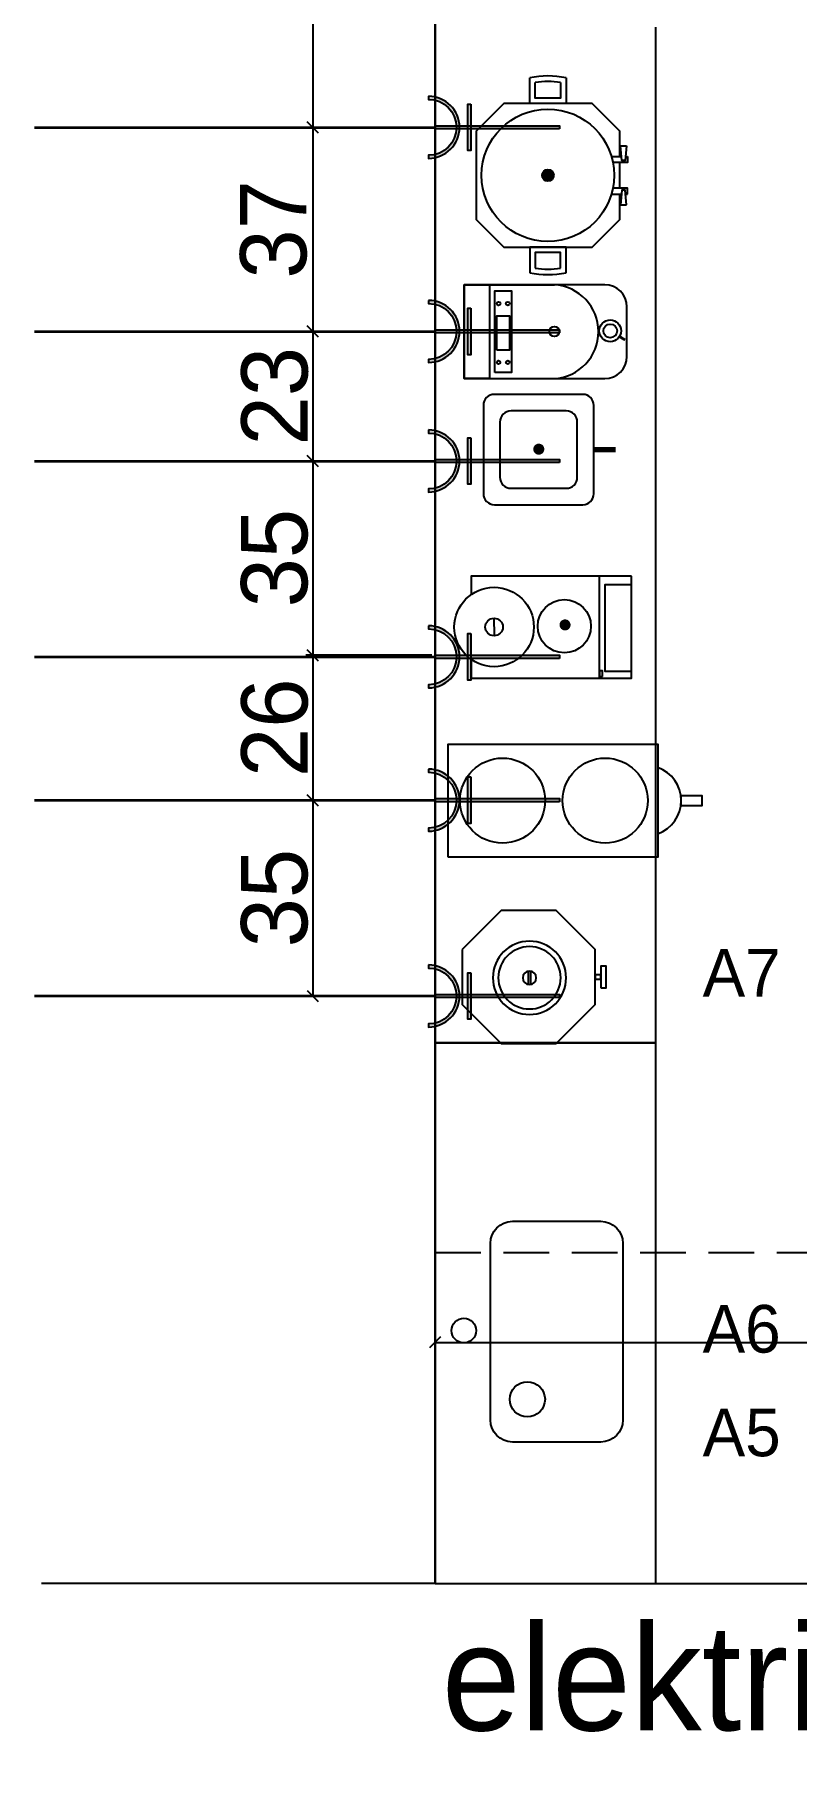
# Model space of a CAD drawing. Header units: millimetres. Extents: x 20717 to 22996, y 3448 to 4068.
# Drawn here: x 21743.3 to 21881.3, y 3448.3 to 3761.4 of the extents above; entities that cross this region are included whole.
import ezdxf
from ezdxf.enums import TextEntityAlignment as Align

# ---------------------------------------------------------------- set-up
doc = ezdxf.new("R2010")
doc.units = ezdxf.units.MM
doc.linetypes.add('( Hidden )', pattern=[0.375, 0.25, -0.125])
for name, color, linetype in [('002 Çizgi', 7, 'Continuous'), ('ELEKTRİK', 10, 'Continuous'), ('Kıtc-002 Çizgi', 7, 'Continuous'), ('Kıtc-006 Yazı 001', 1, 'Continuous'), ('Kıtc-011 Elk Tes Yazı 001', 1, 'Continuous'), ('S2000-002 Çizgi', 7, 'Continuous')]:
    doc.layers.add(name, color=color, linetype=linetype)
doc.layers.add('ELK', color=1, linetype='Continuous', lineweight=35)
doc.styles.get("Standard").update_dxf_attribs({"font": 'stylu.ttf', "height": 12})
doc.styles.add('TAKSİM', font='GOTHIC.TTF', dxfattribs={"height": 20})
doc.dimstyles.new('ISO-25', dxfattribs={"dimtxt": 10, "dimasz": 8, "dimexe": 1.25, "dimexo": 0.625, "dimtad": 1, "dimdec": 0, "dimtxsty": 'Standard', "dimblk": 'OBLIQUE', "dimcen": 2.5, "dimadec": 0, "dimazin": 0, "dimtfac": 1, "dimtdec": 0, "dimtmove": 0, "dimatfit": 3, "dimldrblk": 'OBLIQUE', "dimfxl": 1, "dimarcsym": 0})

# ---------------------------------------------------------------- blocks, each defined once
blk = doc.blocks.new('A$C3DDB3116')
at = {"layer": 'Kıtc-002 Çizgi'}
blk.add_lwpolyline([(0, 45.94388592757605), (20.5, 45.94388592757605), (20.5, 7.943885927576049), (0, 7.943885927576049), (0, 45.94388592757605)], dxfattribs=at)
blk.add_lwpolyline([(9.32030720738112, 3.716934940661303), (11.17969279261888, 3.716934940661303), (11.17969279261888, 3.916356945e-07), (9.32030720738112, 3.916356945e-07)], close=True, dxfattribs=at)
for centre in [(10.25, 36.07355959114648), (10.25, 17.49615891259964)]:
    blk.add_circle(centre, 7.7041675199398, dxfattribs=at)
blk.add_arc((10.25, 10.08300312604115), 6.366068185379845, 199.6344892319642, 340.3655107680358, dxfattribs=at)
blk = doc.blocks.new('A$C139E487F')
at = {"layer": '002 Çizgi'}
h = blk.add_hatch(color=256, dxfattribs=at)
edge = h.paths.add_edge_path()
edge.add_arc((17.99999612943065, 14.42379954371063), 1.056601320851767, 0, 360)
for points in [[(21.39834627806795, 1.423799543710629), (25.99999612943066, 1.423799543710629), (30.99999612943066, 6.423799543710627), (30.99999612943066, 22.42379954371017), (25.99999612943066, 27.42379954371017), (9.999996129430656, 27.42379954371063), (4.999996129430653, 22.42379954371063), (4.999996129430653, 6.423799543710627), (9.999996129430656, 1.423799543710629), (14.60164598079336, 1.423799543710629)], [(0.3410994679898067, 11.13762314152154), (4.999996129430653, 11.13762314152154), (4.999996129430653, 17.70997594589971), (0.3410994679898067, 17.70997594589971)], [(1.175239893388607, 12.13762314152154), (3.999996129430654, 12.13762314152154), (3.999996129430654, 16.70997594589971), (1.175239893388607, 16.70997594589971)], [(35.6588927908715, 11.13762314152154), (30.99999612943066, 11.13762314152154), (30.99999612943066, 17.70997594589971), (35.6588927908715, 17.70997594589971)], [(34.82475236547271, 12.13762314152154), (31.99999612943067, 12.13762314152154), (31.99999612943067, 16.70997594589971), (34.82475236547271, 16.70997594589971)], [(15.69294810384053, 1.423799543710629), (20.30704415502078, 1.423799543710629)]]:
    blk.add_lwpolyline(points, dxfattribs=at)
for radius in [12, 1.056601320851767]:
    blk.add_circle((17.99999612943065, 14.42379954371063), radius, dxfattribs=at)
for centre, radius, start, end in [((15.99999612943065, 14.42379954371063), 16, 168.1479024790555, 191.8520975209444), ((15.99999612943065, 14.42379954371063), 15, 171.2332824511255, 188.7667175488744), ((19.99999612943065, 14.42379954371063), 15, 351.2332824511257, 8.766717548874434), ((19.99999612943065, 14.42379954371063), 16, 348.1479024790555, 11.85209752094445)]:
    blk.add_arc(centre, radius, start, end, dxfattribs=at)
at = {"layer": 'Kıtc-002 Çizgi'}
for points in [[(12.6743581895962, 0.2028289459340158), (15.33411898951544, 0.4113599386455462), (15.33411898951544, 1.036961581563444), (12.6743581895962, 1.245492574274974)], [(23.32563406926511, 0.2028289459340158), (20.66587326934587, 0.4113599386455462), (20.66587326934587, 1.036961581563444), (23.32563406926511, 1.245492574274974)]]:
    blk.add_lwpolyline(points, close=True, dxfattribs=at)
for points in [[(14.60164598079336, 2.91505433551083), (14.60164598079336, 1.094389047841104)], [(14.60164598079336, -4.9521568144e-06), (15.69294810384053, -4.9521568144e-06), (15.69294810384053, 2.693561653113647)], [(14.60164598079336, 0.3539324723678874), (14.60164598079336, -4.9521568144e-06)], [(21.39834627806795, -4.9521568144e-06), (20.30704415502078, -4.9521568144e-06), (20.30704415502078, 2.693561653113647)], [(21.39834627806795, 2.91505433551083), (21.39834627806795, 1.094389047841104)], [(21.39834627806795, 0.3539324723678874), (21.39834627806795, -4.9521568144e-06)]]:
    blk.add_lwpolyline(points, dxfattribs=at)
blk = doc.blocks.new('A$C59BC7357')
at = {"layer": 'Kıtc-002 Çizgi'}
for p, q in [((15.12829715010411, 11.88111248356472), (15.12829715010411, 14.54643285678139)), ((15.6877665087286, 14.55403393296547), (15.6877665087286, 11.87351140738065))]:
    blk.add_line(p, q, dxfattribs=at)
blk.add_lwpolyline([(28.96305045062582, 18.92436851171988), (28.96305045062582, 7.83874144868787), (21.12432838063069, 1.93787109311e-05), (10.0387013175914, 1.93787109311e-05), (2.199979247632654, 7.83874144868787), (2.199979247632654, 18.92436851172169), (10.0387013175914, 26.763090581695), (21.12432838063069, 26.763090581695), (28.96305045062582, 18.92436851171988)], dxfattribs=at)
for points in [[(1.099979247634109, 11.18155498020314), (-2.07523644349e-05, 11.18155498020314), (-2.07523644349e-05, 15.5815549802046), (1.099979247634109, 15.5815549802046)], [(2.199979247632654, 12.95083901084945), (1.099979247634109, 12.95083901084945), (1.099979247634109, 13.8122709495583), (2.199979247632654, 13.8122709495583)]]:
    blk.add_lwpolyline(points, close=True, dxfattribs=at)
for radius in [7.380020349039551, 6.280354452516027, 1.365548569891687]:
    blk.add_circle((15.42618928454794, 13.21377267017306), radius, dxfattribs=at)
blk = doc.blocks.new('A$C0D0247C1')
at = {"layer": 'Kıtc-002 Çizgi'}
for points in [[(2.00000372270915, -2.6455654734e-06), (18.00000372270915, -2.6455654734e-06, 0.4142135623730951), (20.00000372270915, 1.999997354434524), (20.00000372270915, 17.99999735443452, 0.4142135623730951), (18.00000372270915, 19.99999735443452), (2.00000372270915, 19.99999735443452, 0.4142135623730951), (3.7227091525e-06, 17.99999735443452), (3.7227091525e-06, 1.999997354434524, 0.4142135623730951)], [(5.000003722709152, 2.999997354434527), (15.00000372270915, 2.999997354434527, 0.4142135623730951), (17.00000372270915, 4.999997354434527), (17.00000372270915, 14.99999735443452, 0.4142135623730951), (15.00000372270915, 16.99999735443453), (5.000003722709152, 16.99999735443453, 0.4142135623730951), (3.000003722709152, 14.99999735443452), (3.000003722709152, 4.999997354434527, 0.4142135623730951)]]:
    blk.add_lwpolyline(points, format="xyb", close=True, dxfattribs=at)
at = {"layer": 'Kıtc-002 Çizgi', "const_width": 1}
blk.add_lwpolyline([(9.529593044990175, 10.07703353394754, 1), (10.52959304499018, 10.07703353394754, 1)], format="xyb", close=True, dxfattribs=at)
blk.add_lwpolyline([(20.00000372270915, 9.999997354434527), (23.94642073028535, 9.999997354434527)], dxfattribs=at)
blk = doc.blocks.new('A$C64277205')
at = {"layer": '002 Çizgi'}
blk.add_lwpolyline([(3.999998905655957, -1.2235504983e-06), (12.99999890565596, -1.2235504983e-06, 0.4142135623730951), (16.99999890565595, 3.999998776449501), (16.99999890565595, 29.4999987764495), (-1.0943440429e-06, 29.4999987764495), (-1.0943440429e-06, 3.999998776449501, 0.4142135623730951)], format="xyb", close=True, dxfattribs=at)
for points in [[(-1.0943440429e-06, 29.4999987764495), (16.99999890565595, 29.4999987764495), (16.99999890565595, 24.89423785071995), (-1.0943440429e-06, 24.89423785071995)], [(1.082798404931962, 23.89423785071995), (15.91719940637995, 23.89423785071995), (15.91719940637995, 20.91708277172438), (1.082798404931962, 20.91708277172438)], [(5.147045962632544, 23.56678662316518), (11.40497187482833, 23.56678662316518), (11.40497187482833, 21.23683564979002), (5.147045962632544, 21.23683564979002)]]:
    blk.add_lwpolyline(points, close=True, dxfattribs=at)
for points in [[(16.99999890565595, 13.13875007592833), (16.99999890565595, 24.89423785071995), (-1.0943440429e-06, 24.89423785071995), (-1.0943440429e-06, 13.13875007592833)], [(16.99999890565595, 13.13875007592833), (16.99999890565595, 24.89423785071995), (16.99999890565595, 24.89423785071995), (16.99999890565595, 13.13875007592833)]]:
    blk.add_lwpolyline(points, dxfattribs=at)
for centre, radius in [((2.957001011462125, 23.23098573285824), 0.3300703154636722), ((13.59501682599875, 23.23098573285824), 0.3300703154636722), ((2.957001011462125, 21.57263654009694), 0.3300703154636722), ((13.59501682599875, 21.57263654009694), 0.3300703154636722), ((8.539213857744471, 13.13875007592833), 0.9009771394321432)]:
    blk.add_circle(centre, radius, dxfattribs=at)
blk.add_arc((8.499998905655957, 13.65437507592833), 8.515625, 183.4714091778583, 356.5285908221417, dxfattribs=at)
at = {"layer": 'Kıtc-002 Çizgi', "const_width": 0.5}
blk.add_lwpolyline([(7.587792582437032, 1.28488142006381), (7.005243219049588, 0.3364663143929647)], dxfattribs=at)
at = {"layer": 'Kıtc-002 Çizgi'}
for radius in [1.97873943567356, 1.236714920307349]:
    blk.add_circle((8.655807772200205, 3.023645473846045), radius, dxfattribs=at)
blk = doc.blocks.new('A$C1C4536AD')
at = {"layer": 'Kıtc-002 Çizgi'}
for points in [[(2.01157999982e-05, 28.99999704501534), (2.01157999982e-05, -2.9549846658e-06), (18.5000201158, -2.9549846658e-06)], [(3.393773136379421, 28.99999704501534), (2.01157999982e-05, 28.99999704501534), (2.01157999982e-05, 26.83592764717833)], [(18.5000201158, 26.94517544774135), (18.5000201158, 28.99999704501534), (15.20260738836532, 28.99999704501534)], [(18.5000201158, -2.9549846658e-06), (18.5000201158, 28.99999704501534)], [(7.820016030372244, 24.80569616124785), (10.9241793334877, 24.87957735737655)], [(2.01157999982e-05, 5.789409619375874), (18.5000201158, 5.789409619375874)], [(1.255036892371208, -2.9549846658e-06), (1.255036892371208, 4.773534077990915), (16.97179361416147, 4.773534077990915), (16.97179361416147, -2.9549846658e-06)]]:
    blk.add_lwpolyline(points, dxfattribs=at)
at = {"layer": 'Kıtc-002 Çizgi', "const_width": 1}
blk.add_lwpolyline([(9.179013317620957, 12.02365259960606, 1), (10.17901331762095, 12.02365259960606, 1)], format="xyb", close=True, dxfattribs=at)
at = {"layer": 'Kıtc-002 Çizgi'}
blk.add_lwpolyline([(0.3311747672651109, 5.235296101103813), (1.347417936712189, 5.235296101103813), (1.347417936712189, 5.789409619375874), (0.3311747672651109, 5.789409619375874)], close=True, dxfattribs=at)
for centre, radius in [((9.298190262372373, 24.87957735737655), 7.2), ((9.298190262372373, 24.87957735737655), 1.6), ((9.434795124906486, 12.1522605923019), 4.818717173746344)]:
    blk.add_circle(centre, radius, dxfattribs=at)
blk = doc.blocks.new('A$C50025146')
at = {"layer": 'ELEKTRİK'}
for points in [[(16.0258407970905, 9.846670621633166), (16.5885051934838, 9.846670621633166), (16.5885051934838, 1.406704675742731), (16.0258407970905, 1.406704675742731)], [(6.940050297998823e-05, 5.345355450490388), (6.940050297998823e-05, 5.908019846885509), (22.50664525620232, 5.908019846885509), (22.50664525620232, 5.345355450490388)]]:
    blk.add_hatch(color=256, dxfattribs=at).paths.add_polyline_path(points)
h = blk.add_hatch(color=256, dxfattribs=at)
edge = h.paths.add_edge_path()
edge.add_line((23.70435837441619, 11.25333161261187), (23.70435837441619, 10.69066721622039))
edge.add_ellipse((23.70435837441619, 5.626687648689767), major_axis=(3.580774291992597, -3.580774291992606), ratio=0.9999999999999413, start_angle=134.9999999999983, end_angle=314.9999999999983)
edge.add_line((23.70435837441619, 0.5627080811555061), (23.70435837441619, 4.368476402305532e-05))
edge.add_ellipse((23.70435837441619, 5.626687648689767), major_axis=(3.978638102213783, 3.978638102213774), ratio=0.9999999999999128, start_angle=45.0000000000025, end_angle=225.0000000000025, ccw=False)
for points, elevation in [([(16.0258407970905, 1.406704675742731), (16.0258407970905, 9.846670621633166), (16.5885051934838, 9.846670621633166), (16.5885051934838, 1.406704675742731)], 4.791194770819646e-08), ([(6.940050297998823e-05, 5.908019846885509), (22.50664525620232, 5.908019846885509), (22.50664525620232, 5.345355450490388), (6.940050297998823e-05, 5.345355450490388)], 4.794507297291503e-08)]:
    blk.add_lwpolyline(points, close=True, dxfattribs=dict(at, elevation=elevation))
at = {"layer": 'ELEKTRİK', "elevation": 4.798666618537076e-08}
blk.add_lwpolyline([(23.70435837441437, 4.368476402305532e-05), (23.70435837441619, 0.5627080811555061, -0.9999999999999944), (23.70435837441619, 10.69066721622039), (23.70435837441619, 11.25333161261187, 0.9999999999999944)], format="xyb", close=True, dxfattribs=at)
blk = doc.blocks.new('_Oblique')
at = {"layer": 'Kıtc-011 Elk Tes Yazı 001', "color": 0, "lineweight": -2}
blk.add_line((-0.5, -0.5), (0.5, 0.5), dxfattribs=at)
blk = doc.blocks.new('*D207')
at = {"layer": 'Defpoints', "color": 0, "transparency": 16777216}
for p in [(21815.83751204385, 3828.521330715223), (21793.66302204711, 3744.567641369758), (21814.63979892564, 3744.567641369758)]:
    blk.add_point(p, dxfattribs=at)
at = {"layer": 'S2000-002 Çizgi', "color": 0, "lineweight": -2, "transparency": 16777216}
for p, q in [((21815.21251204385, 3828.521330715223), (21792.41302204711, 3828.521330715223)), ((21793.66302204711, 3828.521330715223), (21793.66302204711, 3744.567641369758)), ((21814.01479892564, 3744.567641369758), (21792.41302204711, 3744.567641369758))]:
    blk.add_line(p, q, dxfattribs=at)
at = {"layer": 'S2000-002 Çizgi', "color": 0, "lineweight": -2, "transparency": 16777216, "xscale": 2, "yscale": 2, "zscale": 2}
for p, rotation in [((21793.66302204711, 3828.521330715223), 90), ((21793.66302204711, 3744.567641369758), 270)]:
    blk.add_blockref('_Oblique', p, dxfattribs=dict(at, rotation=rotation))
at = {"layer": 'S2000-002 Çizgi', "color": 0, "transparency": 16777216, "insert": (21786.77008646877, 3786.544486042483), "char_height": 12, "attachment_point": 5, "rotation": 90}
blk.add_mtext('84', dxfattribs=at)
blk = doc.blocks.new('*D208')
at = {"layer": 'Defpoints', "color": 0, "transparency": 16777216}
for p in [(21814.63979892564, 3744.567641369758), (21793.66302204711, 3707.588044331756), (21814.63979892564, 3707.588044331756)]:
    blk.add_point(p, dxfattribs=at)
at = {"layer": 'S2000-002 Çizgi', "color": 0, "lineweight": -2, "transparency": 16777216}
for p, q in [((21814.01479892564, 3744.567641369758), (21792.41302204711, 3744.567641369758)), ((21793.66302204711, 3744.567641369758), (21793.66302204711, 3707.588044331756)), ((21814.01479892564, 3707.588044331756), (21792.41302204711, 3707.588044331756))]:
    blk.add_line(p, q, dxfattribs=at)
at = {"layer": 'S2000-002 Çizgi', "color": 0, "lineweight": -2, "transparency": 16777216, "xscale": 2, "yscale": 2, "zscale": 2}
for p, rotation in [((21793.66302204711, 3744.567641369758), 90), ((21793.66302204711, 3707.588044331756), 270)]:
    blk.add_blockref('_Oblique', p, dxfattribs=dict(at, rotation=rotation))
at = {"layer": 'S2000-002 Çizgi', "color": 0, "transparency": 16777216, "insert": (21786.60756816717, 3726.07784285075), "char_height": 12, "attachment_point": 5, "rotation": 90}
blk.add_mtext('37', dxfattribs=at)
blk = doc.blocks.new('*D209')
at = {"layer": 'Defpoints', "color": 0, "transparency": 16777216}
for p in [(21814.63979892564, 3707.588044331756), (21793.66302204712, 3684.101004087863), (21814.63979892564, 3684.101004087863)]:
    blk.add_point(p, dxfattribs=at)
at = {"layer": 'S2000-002 Çizgi', "color": 0, "lineweight": -2, "transparency": 16777216}
for p, q in [((21814.01479892564, 3707.588044331756), (21792.41302204712, 3707.588044331756)), ((21793.66302204712, 3707.588044331756), (21793.66302204712, 3684.101004087863)), ((21814.01479892564, 3684.101004087863), (21792.41302204712, 3684.101004087863))]:
    blk.add_line(p, q, dxfattribs=at)
at = {"layer": 'S2000-002 Çizgi', "color": 0, "lineweight": -2, "transparency": 16777216, "xscale": 2, "yscale": 2, "zscale": 2}
for p, rotation in [((21793.66302204712, 3707.588044331756), 90), ((21793.66302204712, 3684.101004087863), 270)]:
    blk.add_blockref('_Oblique', p, dxfattribs=dict(at, rotation=rotation))
at = {"layer": 'S2000-002 Çizgi', "color": 0, "transparency": 16777216, "insert": (21786.82279510715, 3695.844524209802), "char_height": 12, "attachment_point": 5, "rotation": 90}
blk.add_mtext('23', dxfattribs=at)
blk = doc.blocks.new('*D210')
at = {"layer": 'Defpoints', "color": 0, "transparency": 16777216}
for p in [(21814.63979892564, 3684.101004087863), (21793.66302204713, 3648.901913538481), (21815.83751204385, 3648.901913538481)]:
    blk.add_point(p, dxfattribs=at)
at = {"layer": 'S2000-002 Çizgi', "color": 0, "lineweight": -2, "transparency": 16777216}
for p, q in [((21814.01479892564, 3684.101004087863), (21792.41302204713, 3684.101004087863)), ((21793.66302204713, 3684.101004087863), (21793.66302204713, 3648.901913538481)), ((21815.21251204385, 3648.901913538481), (21792.41302204713, 3648.901913538481))]:
    blk.add_line(p, q, dxfattribs=at)
at = {"layer": 'S2000-002 Çizgi', "color": 0, "lineweight": -2, "transparency": 16777216, "xscale": 2, "yscale": 2, "zscale": 2}
for p, rotation in [((21793.66302204713, 3684.101004087863), 90), ((21793.66302204713, 3648.901913538481), 270)]:
    blk.add_blockref('_Oblique', p, dxfattribs=dict(at, rotation=rotation))
at = {"layer": 'S2000-002 Çizgi', "color": 0, "transparency": 16777216, "insert": (21786.77887124185, 3666.501458813164), "char_height": 12, "attachment_point": 5, "rotation": 90}
blk.add_mtext('35', dxfattribs=at)
blk = doc.blocks.new('*D211')
at = {"layer": 'Defpoints', "color": 0, "transparency": 16777216}
for p in [(21815.83751204385, 3648.901913538481), (21793.66302204713, 3622.634905459327), (21814.63979892564, 3622.634905459327)]:
    blk.add_point(p, dxfattribs=at)
at = {"layer": 'S2000-002 Çizgi', "color": 0, "lineweight": -2, "transparency": 16777216}
for p, q in [((21815.21251204385, 3648.901913538481), (21792.41302204713, 3648.901913538481)), ((21793.66302204713, 3648.901913538481), (21793.66302204713, 3622.634905459327)), ((21814.01479892564, 3622.634905459327), (21792.41302204713, 3622.634905459327))]:
    blk.add_line(p, q, dxfattribs=at)
at = {"layer": 'S2000-002 Çizgi', "color": 0, "lineweight": -2, "transparency": 16777216, "xscale": 2, "yscale": 2, "zscale": 2}
for p, rotation in [((21793.66302204713, 3648.901913538481), 90), ((21793.66302204713, 3622.634905459327), 270)]:
    blk.add_blockref('_Oblique', p, dxfattribs=dict(at, rotation=rotation))
at = {"layer": 'S2000-002 Çizgi', "color": 0, "transparency": 16777216, "insert": (21786.8140103341, 3635.768409498896), "char_height": 12, "attachment_point": 5, "rotation": 90}
blk.add_mtext('26', dxfattribs=at)
blk = doc.blocks.new('*D212')
at = {"layer": 'Defpoints', "color": 0, "transparency": 16777216}
for p in [(21814.63979892564, 3622.634905459327), (21793.66302204714, 3587.152177871763), (21815.83751204385, 3587.152177871763)]:
    blk.add_point(p, dxfattribs=at)
at = {"layer": 'S2000-002 Çizgi', "color": 0, "lineweight": -2, "transparency": 16777216}
for p, q in [((21814.01479892564, 3622.634905459327), (21792.41302204714, 3622.634905459327)), ((21793.66302204714, 3622.634905459327), (21793.66302204714, 3587.152177871763)), ((21815.21251204385, 3587.152177871763), (21792.41302204714, 3587.152177871763))]:
    blk.add_line(p, q, dxfattribs=at)
at = {"layer": 'S2000-002 Çizgi', "color": 0, "lineweight": -2, "transparency": 16777216, "xscale": 2, "yscale": 2, "zscale": 2}
for p, rotation in [((21793.66302204714, 3622.634905459327), 90), ((21793.66302204714, 3587.152177871763), 270)]:
    blk.add_blockref('_Oblique', p, dxfattribs=dict(at, rotation=rotation))
at = {"layer": 'S2000-002 Çizgi', "color": 0, "transparency": 16777216, "insert": (21786.77887124187, 3604.893541665538), "char_height": 12, "attachment_point": 5, "rotation": 90}
blk.add_mtext('35', dxfattribs=at)
blk = doc.blocks.new('*D213')
at = {"layer": 'Defpoints', "color": 0, "transparency": 16777216}
for p in [(22000.23296631042, 3569.800939958575), (21815.83751204384, 3540.692234812631), (22000.23296631042, 3524.385236976068)]:
    blk.add_point(p, dxfattribs=at)
at = {"layer": 'S2000-002 Çizgi', "color": 0, "lineweight": -2, "transparency": 16777216}
for p, q in [((22000.23296631042, 3569.175939958575), (22000.23296631042, 3523.135236976068)), ((21815.83751204384, 3540.067234812631), (21815.83751204384, 3523.135236976068)), ((21815.83751204384, 3524.385236976068), (22000.23296631042, 3524.385236976068))]:
    blk.add_line(p, q, dxfattribs=at)
at = {"layer": 'S2000-002 Çizgi', "color": 0, "lineweight": -2, "transparency": 16777216, "xscale": 2, "yscale": 2, "zscale": 2, "rotation": 180}
blk.add_blockref('_Oblique', (21815.83751204384, 3524.385236976068), dxfattribs=at)
at = {"layer": 'S2000-002 Çizgi', "color": 0, "lineweight": -2, "transparency": 16777216, "xscale": 2, "yscale": 2, "zscale": 2}
blk.add_blockref('_Oblique', (22000.23296631042, 3524.385236976068), dxfattribs=at)
at = {"layer": 'S2000-002 Çizgi', "color": 0, "transparency": 16777216, "insert": (21908.03523917713, 3531.278172554399), "char_height": 12, "attachment_point": 5}
blk.add_mtext('184', dxfattribs=at)

msp = doc.modelspace()

# ---------------------------------------------------------------- linework, layer by layer
at = {"color": 1}
for q in [(21815.83751204384, 3877.692234812631), (21744.53272155705, 3480.692234812631)]:
    msp.add_line((21815.83751204384, 3480.692234812631), q, dxfattribs=at)
at = {"color": 1, "linetype": '( Hidden )', "ltscale": 33}
msp.add_line((21815.83751204384, 3540.692234812631), (22094.25909547462, 3540.692234812631), dxfattribs=at)
msp.add_circle((21821.04066418954, 3526.518381099674, -1.444281839363093e-08), 2.238418781863402)
at = {"layer": 'ELK', "color": 1}
for p, q in [((21743.29740310174, 3744.567641369709), (21815.83751204384, 3744.567641369738)), ((21743.29740310174, 3707.588044331707), (21815.83751204384, 3707.588044331736)), ((21743.29740310174, 3684.101004087814), (21815.83751204384, 3684.101004087843)), ((21743.29740310174, 3648.620581340234), (21815.83751204384, 3648.620581340263)), ((21743.29740310174, 3622.634905459277), (21815.83751204384, 3622.634905459307)), ((21743.29740310174, 3587.152177871732), (21815.83751204384, 3587.152177871762))]:
    msp.add_line(p, q, dxfattribs=at)
at = {"layer": 'Kıtc-002 Çizgi'}
msp.add_lwpolyline([(21829.83751204382, 3546.325780407912), (21845.83904165699, 3546.325780407914, -0.4142135623730951), (21849.83904165699, 3542.325780407914), (21849.83904165699, 3510.325780407914, -0.4142135623730951), (21845.83904165699, 3506.325780407914), (21829.83751204382, 3506.325780407912, -0.4142135623730951), (21825.83751204382, 3510.325780407912), (21825.83751204382, 3542.325780407912, -0.4142135623730951)], format="xyb", close=True, dxfattribs=at)
msp.add_circle((21832.55172006618, 3514.070423847571), 3.187919533039348, dxfattribs=at)
at = {"layer": 'S2000-002 Çizgi'}
for p, q in [((21815.83751204384, 3877.692234812631), (21815.83751204384, 3480.692234812631)), ((21855.83751204384, 3480.692234812631), (21855.83751204384, 3762.692234812631)), ((21815.83751204384, 3578.692234812631), (21855.83751204384, 3578.692234812631)), ((21855.83751204384, 3480.692234812631), (22079.37610438756, 3480.692234812631))]:
    msp.add_line(p, q, dxfattribs=at)
msp.add_lwpolyline([(21855.83751204384, 3480.692234812631), (21855.83751204384, 3578.692234812631), (21815.83751204384, 3578.692234812631), (21815.83751204384, 3480.692234812631)], close=True, dxfattribs=at)

# ---------------------------------------------------------------- block references
at = {"layer": '002 Çizgi', "rotation": 89.99999999999999}
for name, p in [('A$C139E487F', (21850.68296536683, 3717.875031920428, -2.88856367872619e-08)), ('A$C64277205', (21850.56854356728, 3699.033060015341))]:
    msp.add_blockref(name, p, dxfattribs=at)
at = {"layer": 'ELEKTRİK', "rotation": 180}
for p in [(21838.34415730005, 3750.194329018444, -4.794507302285922e-08), (21838.34415730005, 3713.214731980443, -4.794507302285922e-08), (21838.34415730005, 3689.727691736549, -4.794507302285922e-08), (21838.34415730005, 3654.247268988969, -4.794507302285922e-08), (21838.34415730005, 3628.261593108013, -4.794507302285922e-08), (21838.34415730005, 3592.778865520468, -4.794507302285922e-08)]:
    msp.add_blockref('A$C50025146', p, dxfattribs=at)
at = {"layer": 'Kıtc-002 Çizgi'}
msp.add_blockref('A$C0D0247C1', (21824.58546142649, 3676.167664441347), dxfattribs=at)
at = {"layer": 'Kıtc-002 Çizgi', "rotation": 89.99999999999999}
for name, p in [('A$C1C4536AD', (21851.39046392996, 3644.720594149554)), ('A$C3DDB3116', (21864.13155013743, 3612.308293995133))]:
    msp.add_blockref(name, p, dxfattribs=at)
at = {"layer": 'Kıtc-002 Çizgi', "xscale": -0.8999999999996362, "yscale": 0.8999999999996362, "zscale": 0.8999999999996362}
msp.add_blockref('A$C59BC7357', (21846.81250884004, 3578.556825629004), dxfattribs=at)

# ---------------------------------------------------------------- texts
at = {"style": 'TAKSİM'}
for s, p in [('A7', (21871.35275903733, 3587.035212610646)), ('A6', (21871.35275903733, 3522.522061218601)), ('A5', (21871.35275903733, 3503.74584575618))]:
    msp.add_text(s, height=8.64, dxfattribs=at).set_placement(p, align=Align.CENTER)
at = {"layer": 'Kıtc-006 Yazı 001'}
msp.add_text('elektrik tesisatı planı', height=19.2, dxfattribs=at).set_placement((21817.03726621392, 3454.051187660279))

# ---------------------------------------------------------------- dimensions: what is measured, and where the dimension line sits
at = {"layer": 'S2000-002 Çizgi'}
for base, p1, p2, picture, middle in [((21793.66302204711, 3744.567641369758), (21815.83751204384, 3828.521330715221), (21814.63979892564, 3744.567641369757), '*D207', (21786.77008646877, 3786.544486042483)), ((21793.66302204711, 3707.588044331756), (21814.63979892564, 3744.567641369757), (21814.63979892564, 3707.588044331755), '*D208', (21786.60756816717, 3726.07784285075)), ((21793.66302204712, 3684.101004087863), (21814.63979892564, 3707.588044331755), (21814.63979892564, 3684.101004087861), '*D209', (21786.82279510715, 3695.844524209802)), ((21793.66302204713, 3648.901913538481), (21814.63979892564, 3684.101004087861), (21815.83751204384, 3648.901913538479), '*D210', (21786.77887124185, 3666.501458813164)), ((21793.66302204713, 3622.634905459327), (21815.83751204384, 3648.901913538479), (21814.63979892564, 3622.634905459325), '*D211', (21786.8140103341, 3635.768409498896)), ((21793.66302204714, 3587.152177871763), (21814.63979892564, 3622.634905459325), (21815.83751204384, 3587.152177871762), '*D212', (21786.77887124187, 3604.893541665538))]:
    dim = msp.add_linear_dim(base=base, p1=p1, p2=p2, angle=90, dimstyle='ISO-25', override={"dimtxt": 7, "dimasz": 2, "dimtmove": 1}, dxfattribs=at)
    dim.commit()
    dim.dimension.update_dxf_attribs({"geometry": picture, "text_midpoint": middle})
dim = msp.add_linear_dim(base=(22000.23296631042, 3524.385236976068), p1=(21815.83751204384, 3540.692234812631), p2=(22000.23296631042, 3569.800939958575), dimstyle='ISO-25', override={"dimtxt": 7, "dimasz": 2}, dxfattribs=at)
dim.commit()
dim.dimension.update_dxf_attribs({"geometry": '*D213', "text_midpoint": (21908.03523917713, 3531.278172554399)})

doc.saveas('drawing.dxf')
